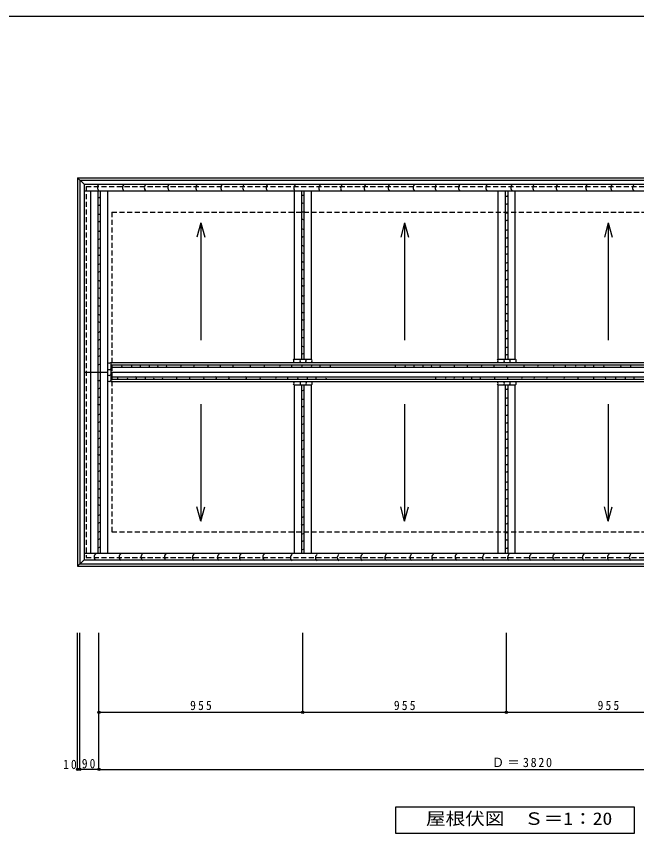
# Model space of a CAD drawing. Units: millimetres at full size, sheet at 1:20; details may follow other scales. Extents: x -5500 to 5680, y -3960 to 4020.
# Drawn here: x 90 to 2998, y 188 to 4020 of the extents above; entities that cross this region are included whole.
import ezdxf
from ezdxf.enums import TextEntityAlignment as Align

# ---------------------------------------------------------------- set-up
doc = ezdxf.new("R2010")
doc.units = ezdxf.units.MM
doc.header["$LTSCALE"] = 20
doc.header["$PDMODE"] = 32
doc.header["$PDSIZE"] = 10
doc.linetypes.add('DASHED1', pattern=[1.8, 1.2, -0.6])
doc.layers.add('0-0', color=134, linetype='Continuous')
doc.layers.add('1-0', color=5, linetype='Continuous')
doc.styles.add('ＭＳ ゴシック', font='')
doc.styles.get('ＭＳ ゴシック').set_extended_font_data('MS Gothic')

msp = doc.modelspace()

# ---------------------------------------------------------------- linework, layer by layer
at = {"layer": '0-0'}
msp.add_line((5680, 4020), (-5500, 4020), dxfattribs=at)
at = {"layer": '1-0'}
for p, q in [((377.21, 3262.58), (4397.21, 3262.58)), ((377.21, 3262.58), (377.21, 1442.58)), ((377.21, 3262.58), (407.21, 3232.58)), ((387.21, 3252.58), (4387.21, 3252.58)), ((387.21, 3252.58), (387.21, 1452.58)), ((407.21, 3232.58), (407.21, 1472.58)), ((407.21, 3232.58), (4367.21, 3232.58)), ((407.21, 3202.58), (4367.21, 3202.58)), ((437.21, 3202.58), (437.21, 1502.58)), ((471.21, 3202.58), (471.21, 1502.58)), ((483.21, 3202.58), (483.21, 1502.58)), ((517.21, 3202.58), (517.21, 1502.58)), ((1392.21, 3202.58), (1392.21, 2412.58)), ((1426.21, 3202.58), (1426.21, 2412.58)), ((1438.21, 3202.58), (1438.21, 2412.58)), ((1472.21, 3202.58), (1472.21, 2412.58)), ((2381.21, 3202.58), (2381.21, 2412.58)), ((2393.21, 3202.58), (2393.21, 2412.58)), ((2427.21, 3202.58), (2427.21, 2412.58)), ((954.71, 3052.58), (936.59, 2984.96)), ((954.71, 3052.58), (972.83, 2984.96)), ((954.71, 3052.58), (954.71, 2502.58)), ((1909.71, 3052.58), (1891.59, 2984.96)), ((1909.71, 3052.58), (1909.71, 2502.58)), ((1909.71, 3052.58), (1927.83, 2984.96)), ((2864.71, 3052.58), (2846.59, 2984.96)), ((2864.71, 3052.58), (2864.71, 2502.58)), ((2864.71, 3052.58), (2882.83, 2984.96)), ((532.21, 2397.58), (532.21, 2307.58)), ((532.21, 2385.58), (4242.21, 2385.58)), ((1392.21, 2412.58), (1472.21, 2412.58)), ((407.21, 2352.58), (517.21, 2352.58)), ((532.21, 2375.58), (4242.21, 2375.58)), ((532.21, 2352.58), (2427.21, 2352.58)), ((2427.21, 2352.58), (3382.21, 2352.58)), ((532.21, 2329.58), (4242.21, 2329.58)), ((532.21, 2319.58), (4242.21, 2319.58)), ((532.21, 2307.58), (4242.21, 2307.58)), ((1392.21, 2292.58), (1392.21, 1502.58)), ((1426.21, 2292.58), (1426.21, 1502.58)), ((1438.21, 2292.58), (1438.21, 1502.58)), ((2347.21, 2292.58), (2347.21, 1502.58)), ((2381.21, 2292.58), (2381.21, 1502.58)), ((2393.21, 2292.58), (2393.21, 1502.58)), ((954.71, 2202.58), (954.71, 1652.58)), ((1909.71, 2202.58), (1909.71, 1652.58)), ((2864.71, 2202.58), (2864.71, 1652.58)), ((954.71, 1652.58), (936.59, 1720.19)), ((954.71, 1652.58), (972.83, 1720.19)), ((1909.71, 1652.58), (1891.59, 1720.19)), ((1909.71, 1652.58), (1927.83, 1720.19)), ((2864.71, 1652.58), (2846.59, 1720.19)), ((2864.71, 1652.58), (2882.83, 1720.19)), ((407.21, 1502.58), (4367.21, 1502.58)), ((407.21, 1472.58), (377.21, 1442.58)), ((407.21, 1472.58), (4367.21, 1472.58)), ((377.21, 1442.58), (4397.21, 1442.58)), ((387.21, 1452.58), (4387.21, 1452.58))]:
    msp.add_line(p, q, dxfattribs=at)
at = {"layer": '1-0', "color": 7, "linetype": 'DASHED1'}
for p, q in [((417.21, 3222.58), (4357.21, 3222.58)), ((417.21, 3222.58), (417.21, 1482.58)), ((537.21, 3102.58), (4237.21, 3102.58)), ((417.21, 1482.58), (4357.21, 1482.58))]:
    msp.add_line(p, q, dxfattribs=at)
at = {"layer": '1-0', "color": 4}
for p, q in [((377.21, 489.77), (377.21, 1130.23)), ((387.21, 489.77), (387.21, 1130.23)), ((477.21, 489.77), (477.21, 1130.23)), ((477.21, 489.77), (477.21, 1130.23)), ((477.21, 757.18), (477.21, 1130.23)), ((1432.21, 757.18), (1432.21, 1130.23)), ((2387.21, 757.18), (2387.21, 1130.23)), ((477.21, 757.18), (1432.21, 757.18)), ((1432.21, 757.18), (2387.21, 757.18)), ((2387.21, 757.18), (3342.21, 757.18)), ((387.21, 489.77), (377.21, 489.77)), ((477.21, 489.77), (387.21, 489.77)), ((477.21, 489.77), (4297.21, 489.77))]:
    msp.add_line(p, q, dxfattribs=at)
at = {"layer": '1-0'}
for points in [[(2347.21, 3202.58), (2347.21, 2412.58), (2427.21, 2412.58)], [(532.21, 2397.58), (4242.21, 2397.58), (4242.21, 2307.58)], [(1392.21, 2292.58), (1472.21, 2292.58), (1472.21, 1502.58)], [(2347.21, 2292.58), (2427.21, 2292.58), (2427.21, 1502.58)]]:
    msp.add_lwpolyline(points, dxfattribs=at)
at = {"layer": '1-0', "color": 7, "linetype": 'DASHED1'}
msp.add_lwpolyline([(537.21, 3102.58), (537.21, 1602.58), (3291.49, 1602.58)], dxfattribs=at)
at = {"layer": '1-0', "color": 7}
msp.add_lwpolyline([(1868.83, 314.77), (2986.29, 314.77), (2986.29, 188.39), (1868.83, 188.39)], close=True, dxfattribs=at)
at = {"layer": '1-0'}
for centre, radius, start, end in [((489.31, 3217.64), 19.32, 126.55276, 231.22449), ((606.54, 3217.35), 19.32, 126.55276, 231.22449), ((708.93, 3217.35), 19.32, 126.55276, 231.22449), ((818.85, 3218.1), 19.32, 126.55276, 231.22449), ((950.38, 3216.62), 19.32, 126.55276, 231.22449), ((1067.62, 3216.33), 19.32, 126.55276, 231.22449), ((1170, 3216.33), 19.32, 126.55276, 231.22449), ((1279.92, 3217.08), 19.32, 126.55276, 231.22449), ((1409.63, 3215.12), 19.32, 126.55276, 231.22449), ((1526.86, 3214.83), 19.32, 126.55276, 231.22449), ((1629.25, 3214.83), 19.32, 126.55276, 231.22449), ((1739.17, 3215.58), 19.32, 126.55276, 231.22449), ((1852.31, 3216.62), 19.32, 126.55276, 231.22449), ((1969.54, 3216.33), 19.32, 126.55276, 231.22449), ((2071.93, 3216.33), 19.32, 126.55276, 231.22449), ((2181.85, 3217.08), 19.32, 126.55276, 231.22449), ((2310.05, 3216.62), 19.32, 126.55276, 231.22449), ((2427.28, 3216.33), 19.32, 126.55276, 231.22449), ((2529.67, 3216.33), 19.32, 126.55276, 231.22449), ((2639.59, 3217.08), 19.32, 126.55276, 231.22449), ((2778.33, 3216.62), 19.32, 126.55276, 231.22449), ((2895.56, 3216.33), 19.32, 126.55276, 231.22449), ((2997.95, 3216.33), 19.32, 126.55276, 231.22449), ((1433.65, 3188.38), 7.43, 216.94213, 324.7185), ((477.16, 3177.94), 7.43, 216.94213, 324.7185), ((1433.54, 3151.99), 7.43, 216.94213, 324.7185), ((2387.65, 3147.26), 7.43, 216.94213, 324.7185), ((2387.76, 3183.66), 7.43, 216.94213, 324.7185), ((477.05, 3141.55), 7.43, 216.94213, 324.7185), ((1434.24, 3110.23), 7.43, 216.94213, 324.7185), ((477.75, 3099.79), 7.43, 216.94213, 324.7185), ((1433.89, 3075.78), 7.43, 216.94213, 324.7185), ((2388, 3071.05), 7.43, 216.94213, 324.7185), ((2388.35, 3105.51), 7.43, 216.94213, 324.7185), ((477.4, 3065.34), 7.43, 216.94213, 324.7185), ((477.23, 3019.67), 7.43, 216.94213, 324.7185), ((1433.61, 2993.71), 7.43, 216.94213, 324.7185), ((1433.72, 3030.11), 7.43, 216.94213, 324.7185), ((2387.83, 3025.38), 7.43, 216.94213, 324.7185), ((477.12, 2983.27), 7.43, 216.94213, 324.7185), ((2387.72, 2988.99), 7.43, 216.94213, 324.7185), ((477.81, 2941.51), 7.43, 216.94213, 324.7185), ((1433.96, 2917.5), 7.43, 216.94213, 324.7185), ((1434.31, 2951.95), 7.43, 216.94213, 324.7185), ((2388.42, 2947.23), 7.43, 216.94213, 324.7185), ((477.47, 2907.06), 7.43, 216.94213, 324.7185), ((2388.07, 2912.78), 7.43, 216.94213, 324.7185), ((477.23, 2866.14), 7.43, 216.94213, 324.7185), ((1433.61, 2840.18), 7.43, 216.94213, 324.7185), ((1433.72, 2876.58), 7.43, 216.94213, 324.7185), ((2387.83, 2871.86), 7.43, 216.94213, 324.7185), ((477.12, 2829.75), 7.43, 216.94213, 324.7185), ((2387.72, 2835.46), 7.43, 216.94213, 324.7185), ((477.81, 2787.99), 7.43, 216.94213, 324.7185), ((1433.96, 2763.97), 7.43, 216.94213, 324.7185), ((1434.31, 2798.43), 7.43, 216.94213, 324.7185), ((2388.42, 2793.7), 7.43, 216.94213, 324.7185), ((477.47, 2753.54), 7.43, 216.94213, 324.7185), ((2388.07, 2759.25), 7.43, 216.94213, 324.7185), ((477.83, 2706.57), 7.43, 216.94213, 324.7185), ((1434.32, 2717.01), 7.43, 216.94213, 324.7185), ((2388.43, 2712.29), 7.43, 216.94213, 324.7185), ((477.72, 2670.18), 7.43, 216.94213, 324.7185), ((1434.21, 2680.61), 7.43, 216.94213, 324.7185), ((2388.32, 2675.89), 7.43, 216.94213, 324.7185), ((478.42, 2628.42), 7.43, 216.94213, 324.7185), ((1434.91, 2638.86), 7.43, 216.94213, 324.7185), ((2389.02, 2634.13), 7.43, 216.94213, 324.7185), ((478.07, 2593.97), 7.43, 216.94213, 324.7185), ((1434.56, 2604.4), 7.43, 216.94213, 324.7185), ((2388.67, 2599.68), 7.43, 216.94213, 324.7185), ((476.62, 2547.61), 7.43, 216.94213, 324.7185), ((1433.12, 2558.04), 7.43, 216.94213, 324.7185), ((2387.23, 2553.32), 7.43, 216.94213, 324.7185), ((476.51, 2511.21), 7.43, 216.94213, 324.7185), ((1433, 2521.65), 7.43, 216.94213, 324.7185), ((2387.11, 2516.93), 7.43, 216.94213, 324.7185), ((477.21, 2469.45), 7.43, 216.94213, 324.7185), ((1433.7, 2479.89), 7.43, 216.94213, 324.7185), ((2387.81, 2475.17), 7.43, 216.94213, 324.7185), ((476.86, 2435), 7.43, 216.94213, 324.7185), ((1433.35, 2445.44), 7.43, 216.94213, 324.7185), ((2387.46, 2440.72), 7.43, 216.94213, 324.7185), ((477.23, 2395.89), 7.43, 216.94213, 324.7185), ((524.78, 2403.91), 9.76, 220.00528, 319.5403), ((533.68, 2380.58), 6.12, 305.2299, 54.7701), ((579.22, 2380.9), 6.12, 305.2299, 54.7701), ((625.3, 2380.9), 6.12, 305.2299, 54.7701), ((666.2, 2380.9), 6.12, 305.2299, 54.7701), ((708.65, 2380.9), 6.12, 305.2299, 54.7701), ((748.52, 2380.9), 6.12, 305.2299, 54.7701), ((788.9, 2380.9), 6.12, 305.2299, 54.7701), ((855.87, 2380.76), 6.12, 305.2299, 54.7701), ((916.68, 2380.76), 6.12, 305.2299, 54.7701), ((983.25, 2380.76), 6.12, 305.2299, 54.7701), ((1041.18, 2381.12), 6.12, 305.2299, 54.7701), ((1100.55, 2381.12), 6.12, 305.2299, 54.7701), ((1181.9, 2380.91), 6.12, 305.2299, 54.7701), ((1246.95, 2380.57), 6.12, 305.2299, 54.7701), ((1320.39, 2380.24), 6.12, 305.2299, 54.7701), ((1375.72, 2380.24), 6.12, 305.2299, 54.7701), ((1381.35, 2404.99), 9.76, 310.00528, 49.5403), ((1411.68, 2404.95), 9.76, 310.00528, 49.5403), ((1423.33, 2380.57), 6.12, 305.2299, 54.7701), ((1438.96, 2404.69), 9.76, 310.00528, 49.5403), ((1468.27, 2380.57), 6.12, 305.2299, 54.7701), ((1466.74, 2404.95), 9.76, 310.00528, 49.5403), ((1508.84, 2380.57), 6.12, 305.2299, 54.7701), ((1556.46, 2380.91), 6.12, 305.2299, 54.7701), ((1861.75, 2380.8), 6.12, 305.2299, 54.7701), ((1907.83, 2380.8), 6.12, 305.2299, 54.7701), ((1948.73, 2380.8), 6.12, 305.2299, 54.7701), ((1991.18, 2380.8), 6.12, 305.2299, 54.7701), ((2031.05, 2380.8), 6.12, 305.2299, 54.7701), ((2071.43, 2380.8), 6.12, 305.2299, 54.7701), ((2138.4, 2380.66), 6.12, 305.2299, 54.7701), ((2199.21, 2380.66), 6.12, 305.2299, 54.7701), ((2265.78, 2380.66), 6.12, 305.2299, 54.7701), ((2323.71, 2381.02), 6.12, 305.2299, 54.7701), ((2338.17, 2405.02), 9.76, 310.00528, 49.5403), ((2368.5, 2404.98), 9.76, 310.00528, 49.5403), ((2383.08, 2381.02), 6.12, 305.2299, 54.7701), ((2395.78, 2404.73), 9.76, 310.00528, 49.5403), ((2423.56, 2404.98), 9.76, 310.00528, 49.5403), ((2464.43, 2380.81), 6.12, 305.2299, 54.7701), ((2529.48, 2380.47), 6.12, 305.2299, 54.7701), ((2602.92, 2380.14), 6.12, 305.2299, 54.7701), ((2658.25, 2380.14), 6.12, 305.2299, 54.7701), ((2705.86, 2380.47), 6.12, 305.2299, 54.7701), ((2750.8, 2380.47), 6.12, 305.2299, 54.7701), ((2791.37, 2380.47), 6.12, 305.2299, 54.7701), ((2838.99, 2380.81), 6.12, 305.2299, 54.7701), ((2918.65, 2380.8), 6.12, 305.2299, 54.7701), ((2964.73, 2380.8), 6.12, 305.2299, 54.7701), ((524.49, 2346.31), 9.76, 220.00528, 319.5403), ((524.74, 2373.58), 9.76, 220.00528, 319.5403), ((476.73, 2319.8), 7.43, 216.94213, 324.7185), ((524.74, 2318.52), 9.76, 220.00528, 319.5403), ((560.19, 2324.88), 6.12, 305.2299, 54.7701), ((606.27, 2324.88), 6.12, 305.2299, 54.7701), ((647.17, 2324.88), 6.12, 305.2299, 54.7701), ((689.62, 2324.88), 6.12, 305.2299, 54.7701), ((729.49, 2324.88), 6.12, 305.2299, 54.7701), ((769.87, 2324.88), 6.12, 305.2299, 54.7701), ((836.85, 2324.74), 6.12, 305.2299, 54.7701), ((897.65, 2324.74), 6.12, 305.2299, 54.7701), ((964.22, 2324.74), 6.12, 305.2299, 54.7701), ((1022.15, 2325.1), 6.12, 305.2299, 54.7701), ((1081.52, 2325.1), 6.12, 305.2299, 54.7701), ((1162.87, 2324.89), 6.12, 305.2299, 54.7701), ((1227.92, 2324.55), 6.12, 305.2299, 54.7701), ((1301.36, 2324.22), 6.12, 305.2299, 54.7701), ((1356.69, 2324.22), 6.12, 305.2299, 54.7701), ((1382.34, 2300.5), 9.76, 310.00528, 49.5403), ((1404.31, 2324.55), 6.12, 305.2299, 54.7701), ((1412.67, 2300.46), 9.76, 310.00528, 49.5403), ((1439.94, 2300.2), 9.76, 310.00528, 49.5403), ((1449.24, 2324.55), 6.12, 305.2299, 54.7701), ((1467.73, 2300.46), 9.76, 310.00528, 49.5403), ((1489.81, 2324.55), 6.12, 305.2299, 54.7701), ((1537.43, 2324.89), 6.12, 305.2299, 54.7701), ((2050.48, 2323.48), 6.12, 305.2299, 54.7701), ((2096.56, 2323.48), 6.12, 305.2299, 54.7701), ((2137.46, 2323.48), 6.12, 305.2299, 54.7701), ((2179.91, 2323.48), 6.12, 305.2299, 54.7701), ((2219.78, 2323.48), 6.12, 305.2299, 54.7701), ((2260.16, 2323.48), 6.12, 305.2299, 54.7701), ((2327.14, 2323.34), 6.12, 305.2299, 54.7701), ((2338.17, 2299.39), 9.76, 310.00528, 49.5403), ((2368.5, 2299.35), 9.76, 310.00528, 49.5403), ((2387.95, 2323.34), 6.12, 305.2299, 54.7701), ((2395.78, 2299.1), 9.76, 310.00528, 49.5403), ((2423.56, 2299.35), 9.76, 310.00528, 49.5403), ((2454.51, 2323.34), 6.12, 305.2299, 54.7701), ((2512.44, 2323.7), 6.12, 305.2299, 54.7701), ((2571.81, 2323.7), 6.12, 305.2299, 54.7701), ((2653.16, 2323.49), 6.12, 305.2299, 54.7701), ((2718.21, 2323.15), 6.12, 305.2299, 54.7701), ((2791.65, 2322.82), 6.12, 305.2299, 54.7701), ((2846.98, 2322.82), 6.12, 305.2299, 54.7701), ((2894.6, 2323.15), 6.12, 305.2299, 54.7701), ((2939.53, 2323.15), 6.12, 305.2299, 54.7701), ((2980.1, 2323.15), 6.12, 305.2299, 54.7701), ((476.62, 2283.4), 7.43, 216.94213, 324.7185), ((1431.91, 2273.88), 7.43, 216.94213, 324.7185), ((2387.21, 2279.33), 7.43, 216.94213, 324.7185), ((477.31, 2241.64), 7.43, 216.94213, 324.7185), ((1432.6, 2232.12), 7.43, 216.94213, 324.7185), ((2387.9, 2237.57), 7.43, 216.94213, 324.7185), ((476.96, 2207.19), 7.43, 216.94213, 324.7185), ((1432.25, 2197.67), 7.43, 216.94213, 324.7185), ((2387.55, 2203.12), 7.43, 216.94213, 324.7185), ((476.79, 2161.52), 7.43, 216.94213, 324.7185), ((1432.08, 2152), 7.43, 216.94213, 324.7185), ((2387.38, 2157.45), 7.43, 216.94213, 324.7185), ((476.68, 2125.13), 7.43, 216.94213, 324.7185), ((1431.97, 2115.6), 7.43, 216.94213, 324.7185), ((2387.27, 2121.05), 7.43, 216.94213, 324.7185), ((477.38, 2083.37), 7.43, 216.94213, 324.7185), ((1432.67, 2073.84), 7.43, 216.94213, 324.7185), ((2387.97, 2079.29), 7.43, 216.94213, 324.7185), ((477.03, 2048.92), 7.43, 216.94213, 324.7185), ((1432.32, 2039.39), 7.43, 216.94213, 324.7185), ((2387.62, 2044.84), 7.43, 216.94213, 324.7185), ((476.79, 2007.99), 7.43, 216.94213, 324.7185), ((1432.08, 1998.47), 7.43, 216.94213, 324.7185), ((2387.38, 2003.92), 7.43, 216.94213, 324.7185), ((476.68, 1971.6), 7.43, 216.94213, 324.7185), ((1431.97, 1962.08), 7.43, 216.94213, 324.7185), ((2387.27, 1967.52), 7.43, 216.94213, 324.7185), ((477.38, 1929.84), 7.43, 216.94213, 324.7185), ((1432.67, 1920.32), 7.43, 216.94213, 324.7185), ((2387.97, 1925.77), 7.43, 216.94213, 324.7185), ((477.03, 1895.39), 7.43, 216.94213, 324.7185), ((1432.32, 1885.87), 7.43, 216.94213, 324.7185), ((2387.62, 1891.31), 7.43, 216.94213, 324.7185), ((477.4, 1848.42), 7.43, 216.94213, 324.7185), ((2387.99, 1844.35), 7.43, 216.94213, 324.7185), ((477.29, 1812.03), 7.43, 216.94213, 324.7185), ((1432.69, 1838.9), 7.43, 216.94213, 324.7185), ((2387.88, 1807.95), 7.43, 216.94213, 324.7185), ((477.98, 1770.27), 7.43, 216.94213, 324.7185), ((1432.58, 1802.51), 7.43, 216.94213, 324.7185), ((477.64, 1735.82), 7.43, 216.94213, 324.7185), ((1433.27, 1760.75), 7.43, 216.94213, 324.7185), ((2388.23, 1731.74), 7.43, 216.94213, 324.7185), ((2388.57, 1766.2), 7.43, 216.94213, 324.7185), ((1432.93, 1726.3), 7.43, 216.94213, 324.7185), ((476.08, 1653.06), 7.43, 216.94213, 324.7185), ((476.19, 1689.46), 7.43, 216.94213, 324.7185), ((1431.48, 1679.93), 7.43, 216.94213, 324.7185), ((2386.78, 1685.38), 7.43, 216.94213, 324.7185), ((1431.37, 1643.54), 7.43, 216.94213, 324.7185), ((2386.67, 1648.99), 7.43, 216.94213, 324.7185), ((476.43, 1576.85), 7.43, 216.94213, 324.7185), ((476.78, 1611.3), 7.43, 216.94213, 324.7185), ((1432.06, 1601.78), 7.43, 216.94213, 324.7185), ((2387.36, 1607.23), 7.43, 216.94213, 324.7185), ((476.79, 1537.74), 7.43, 216.94213, 324.7185), ((1431.72, 1567.33), 7.43, 216.94213, 324.7185), ((2387.02, 1572.78), 7.43, 216.94213, 324.7185), ((473.98, 1484.98), 19.32, 126.55276, 231.22449), ((591.22, 1484.69), 19.32, 126.55276, 231.22449), ((693.61, 1484.69), 19.32, 126.55276, 231.22449), ((803.53, 1485.44), 19.32, 126.55276, 231.22449), ((935.06, 1483.97), 19.32, 126.55276, 231.22449), ((1052.29, 1483.67), 19.32, 126.55276, 231.22449), ((1154.68, 1483.67), 19.32, 126.55276, 231.22449), ((1264.6, 1484.43), 19.32, 126.55276, 231.22449), ((1394.3, 1482.46), 19.32, 126.55276, 231.22449), ((1432.08, 1528.22), 7.43, 216.94213, 324.7185), ((1511.54, 1482.17), 19.32, 126.55276, 231.22449), ((1613.93, 1482.17), 19.32, 126.55276, 231.22449), ((1723.84, 1482.92), 19.32, 126.55276, 231.22449), ((1836.99, 1483.97), 19.32, 126.55276, 231.22449), ((1954.22, 1483.67), 19.32, 126.55276, 231.22449), ((2056.61, 1483.67), 19.32, 126.55276, 231.22449), ((2166.53, 1484.43), 19.32, 126.55276, 231.22449), ((2294.72, 1483.97), 19.32, 126.55276, 231.22449), ((2387.38, 1533.67), 7.43, 216.94213, 324.7185), ((2411.96, 1483.67), 19.32, 126.55276, 231.22449), ((2514.35, 1483.67), 19.32, 126.55276, 231.22449), ((2624.27, 1484.43), 19.32, 126.55276, 231.22449), ((2763, 1483.97), 19.32, 126.55276, 231.22449), ((2880.24, 1483.67), 19.32, 126.55276, 231.22449), ((2982.63, 1483.67), 19.32, 126.55276, 231.22449)]:
    msp.add_arc(centre, radius, start, end, dxfattribs=at)
at = {"layer": '1-0', "color": 4}
for p in [(477.21, 757.18), (1432.21, 757.18), (2387.21, 757.18), (377.21, 489.77), (387.21, 489.77), (477.21, 489.77)]:
    msp.add_point(p, dxfattribs=at)

# ---------------------------------------------------------------- texts
at = {"layer": '1-0', "color": 7, "style": 'ＭＳ ゴシック', "width": 1.15}
msp.add_text('屋根伏図\u3000Ｓ＝1：20', height=58.65, dxfattribs=at).set_placement((2009.97, 212.07), align=Align.BOTTOM_LEFT)
at = {"layer": '1-0', "color": 7, "char_height": 43.99, "attachment_point": 7, "style": 'ＭＳ ゴシック'}
for s, insert in [('\\T1.38;\\W0.9;955', (904.71, 767.18)), ('\\T1.38;\\W0.9;955', (1859.71, 767.18)), ('\\T1.38;\\W0.9;955', (2814.71, 767.18)), ('\\T1.36;\\W0.9;90', (396.85, 494.37)), ('\\T1.27;\\W0.95;Ｄ＝3820', (2319.71, 499.77)), ('\\T1.36;\\W0.9;10', (309.35, 490.61))]:
    msp.add_mtext(s, dxfattribs=dict(at, insert=insert))

doc.saveas('drawing.dxf')
